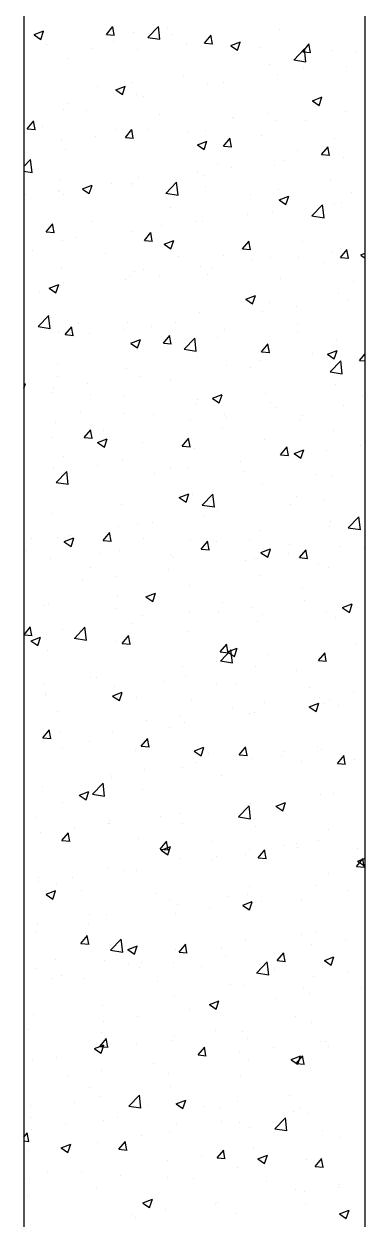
# Model space of a CAD drawing. Header units: millimetres. Extents: x 787 to 8287, y -592 to 17063.
# Drawn here: x 2749.2 to 2768.2, y 9229.9 to 9296.5 of the extents above; entities that cross this region are included whole.
import ezdxf

# ---------------------------------------------------------------- set-up
doc = ezdxf.new("R2010")
doc.units = ezdxf.units.MM
doc.layers.add('COTA', color=241, linetype='Continuous')

msp = doc.modelspace()

# ---------------------------------------------------------------- linework, layer by layer
at = {"layer": 'COTA', "linetype": 'ByBlock'}
for p, q in [((2749.161, 9359.403), (2749.161, 9213.379)), ((2768.161, 9213.379), (2768.161, 9359.403))]:
    msp.add_line(p, q, dxfattribs=at)
at = {"layer": 'COTA', "linetype": 'Continuous'}
for p, q in [((2753.754, 9295.89), (2754.121, 9296.328)), ((2754.193, 9295.847), (2754.105, 9296.324)), ((2756.061, 9295.728), (2756.655, 9296.346)), ((2756.735, 9295.622), (2756.651, 9296.346)), ((2757.149, 9296.236), (2757.149, 9296.236)), ((2763.38, 9296.178), (2763.38, 9296.178)), ((2749.726, 9295.877), (2750.105, 9295.621)), ((2749.729, 9295.883), (2750.263, 9296.088)), ((2750.055, 9295.698), (2750.055, 9295.698)), ((2750.105, 9295.621), (2750.26, 9296.081)), ((2753.754, 9295.889), (2754.209, 9295.85)), ((2754.123, 9295.526), (2754.123, 9295.526)), ((2755.241, 9295.985), (2755.241, 9295.985)), ((2756.059, 9295.733), (2756.736, 9295.628)), ((2757.368, 9295.891), (2757.368, 9295.891)), ((2759.219, 9295.412), (2759.587, 9295.85)), ((2759.468, 9295.641), (2759.468, 9295.641)), ((2759.659, 9295.368), (2759.571, 9295.846)), ((2760.68, 9295.273), (2761.214, 9295.478)), ((2761.056, 9295.011), (2761.211, 9295.471)), ((2750.429, 9295.352), (2750.429, 9295.352)), ((2752.924, 9295.128), (2752.924, 9295.128)), ((2755.51, 9295.07), (2755.51, 9295.07)), ((2758.191, 9295.355), (2758.191, 9295.355)), ((2759.219, 9295.411), (2759.675, 9295.371)), ((2760.677, 9295.266), (2761.056, 9295.011)), ((2762.259, 9295.183), (2762.259, 9295.183)), ((2764.193, 9294.467), (2764.787, 9295.085)), ((2764.685, 9294.934), (2765.052, 9295.371)), ((2764.685, 9294.933), (2765.14, 9294.893)), ((2764.868, 9294.361), (2764.784, 9295.085)), ((2765.124, 9294.89), (2765.036, 9295.368)), ((2766.326, 9295.011), (2766.326, 9295.011)), ((2767.636, 9294.876), (2767.636, 9294.876)), ((2751.661, 9294.582), (2751.661, 9294.582)), ((2762.842, 9294.244), (2762.842, 9294.244)), ((2764.191, 9294.472), (2764.869, 9294.367)), ((2764.75, 9294.496), (2764.75, 9294.496)), ((2767.136, 9294.129), (2767.136, 9294.129)), ((2758.03, 9293.611), (2758.03, 9293.611)), ((2763.288, 9293.641), (2763.288, 9293.641)), ((2764.722, 9293.987), (2764.722, 9293.987)), ((2753.237, 9292.98), (2753.237, 9292.98)), ((2754.275, 9292.809), (2754.654, 9292.553)), ((2754.278, 9292.815), (2754.811, 9293.02)), ((2754.654, 9292.553), (2754.808, 9293.013)), ((2755.144, 9293.231), (2755.144, 9293.231)), ((2759.375, 9293.105), (2759.375, 9293.105)), ((2760.278, 9293.224), (2760.278, 9293.224)), ((2755.417, 9292.533), (2755.417, 9292.533)), ((2755.834, 9292.462), (2755.834, 9292.462)), ((2765.226, 9292.198), (2765.605, 9291.943)), ((2765.229, 9292.205), (2765.762, 9292.41)), ((2765.605, 9291.943), (2765.759, 9292.403)), ((2751.39, 9291.699), (2751.39, 9291.699)), ((2751.569, 9292.046), (2751.569, 9292.046)), ((2752.639, 9291.633), (2752.639, 9291.633)), ((2756.707, 9291.461), (2756.707, 9291.461)), ((2762.745, 9291.49), (2762.745, 9291.49)), ((2765.631, 9291.87), (2765.631, 9291.87)), ((2767.044, 9291.593), (2767.044, 9291.593)), ((2749.346, 9290.636), (2749.713, 9291.074)), ((2749.785, 9290.593), (2749.697, 9291.071)), ((2750.178, 9290.781), (2750.178, 9290.781)), ((2760.775, 9291.289), (2760.775, 9291.289)), ((2760.838, 9291.239), (2760.838, 9291.239)), ((2763.195, 9291.105), (2763.195, 9291.105)), ((2764.842, 9291.117), (2764.842, 9291.117)), ((2749.346, 9290.636), (2749.801, 9290.596)), ((2753.14, 9290.226), (2753.14, 9290.226)), ((2754.246, 9290.609), (2754.246, 9290.609)), ((2754.811, 9290.158), (2755.179, 9290.596)), ((2754.811, 9290.158), (2755.267, 9290.118)), ((2755.25, 9290.115), (2755.162, 9290.593)), ((2756.025, 9290.605), (2756.025, 9290.605)), ((2758.314, 9290.437), (2758.314, 9290.437)), ((2759.283, 9290.568), (2759.283, 9290.568)), ((2760.277, 9289.68), (2760.644, 9290.118)), ((2760.716, 9289.637), (2760.628, 9290.114)), ((2762.381, 9290.265), (2762.381, 9290.265)), ((2751.232, 9289.974), (2751.232, 9289.974)), ((2751.476, 9289.509), (2751.476, 9289.509)), ((2755.325, 9289.997), (2755.325, 9289.997)), ((2758.823, 9289.741), (2759.202, 9289.485)), ((2758.826, 9289.747), (2759.36, 9289.952)), ((2759.202, 9289.485), (2759.357, 9289.946)), ((2760.277, 9289.68), (2760.732, 9289.64)), ((2764.407, 9289.441), (2764.407, 9289.441)), ((2765.742, 9289.202), (2766.11, 9289.64)), ((2766.181, 9289.159), (2766.093, 9289.636)), ((2766.449, 9290.094), (2766.449, 9290.094)), ((2749.161, 9288.536), (2749.532, 9288.924)), ((2749.613, 9288.2), (2749.529, 9288.923)), ((2763.627, 9288.865), (2763.627, 9288.865)), ((2765.742, 9289.201), (2766.198, 9289.162)), ((2766.951, 9289.056), (2766.951, 9289.056)), ((2749.161, 9288.275), (2749.614, 9288.205)), ((2758.833, 9288.234), (2758.833, 9288.234)), ((2759.963, 9288.678), (2759.963, 9288.678)), ((2760.741, 9288.485), (2760.741, 9288.485)), ((2763.102, 9288.568), (2763.102, 9288.568)), ((2751.123, 9287.759), (2751.123, 9287.759)), ((2752.424, 9287.29), (2752.957, 9287.494)), ((2752.8, 9287.027), (2752.954, 9287.488)), ((2754.021, 9287.6), (2754.021, 9287.6)), ((2755.191, 9287.587), (2755.191, 9287.587)), ((2755.232, 9287.46), (2755.232, 9287.46)), ((2755.519, 9287.915), (2755.519, 9287.915)), ((2757.071, 9287.044), (2757.665, 9287.662)), ((2757.746, 9286.938), (2757.661, 9287.662)), ((2759.19, 9288.032), (2759.19, 9288.032)), ((2766.233, 9287.768), (2766.233, 9287.768)), ((2749.227, 9286.969), (2749.227, 9286.969)), ((2751.075, 9287.152), (2751.075, 9287.152)), ((2751.135, 9287.22), (2751.135, 9287.22)), ((2751.383, 9286.972), (2751.383, 9286.972)), ((2752.421, 9287.283), (2752.8, 9287.027)), ((2757.069, 9287.049), (2757.747, 9286.944)), ((2759.259, 9287.416), (2759.259, 9287.416)), ((2761.789, 9287.005), (2761.789, 9287.005)), ((2763.326, 9287.244), (2763.326, 9287.244)), ((2763.375, 9286.679), (2763.908, 9286.884)), ((2763.751, 9286.417), (2763.905, 9286.878)), ((2767.394, 9287.072), (2767.394, 9287.072)), ((2757.345, 9286.242), (2757.345, 9286.242)), ((2763.372, 9286.673), (2763.751, 9286.417)), ((2765.204, 9285.782), (2765.797, 9286.401)), ((2765.878, 9285.677), (2765.794, 9286.401)), ((2766.435, 9286.493), (2766.435, 9286.493)), ((2766.859, 9286.519), (2766.859, 9286.519)), ((2752.901, 9285.479), (2752.901, 9285.479)), ((2758.736, 9285.479), (2758.736, 9285.479)), ((2759.097, 9285.495), (2759.097, 9285.495)), ((2761.622, 9285.859), (2761.622, 9285.859)), ((2763.01, 9286.031), (2763.01, 9286.031)), ((2765.201, 9285.788), (2765.879, 9285.683)), ((2750.403, 9284.905), (2750.77, 9285.342)), ((2750.403, 9284.904), (2750.858, 9284.864)), ((2750.842, 9284.861), (2750.754, 9285.339)), ((2755.139, 9284.924), (2755.139, 9284.924)), ((2755.868, 9284.426), (2756.236, 9284.864)), ((2756.308, 9284.383), (2756.22, 9284.861)), ((2756.829, 9285.228), (2756.829, 9285.228)), ((2751.291, 9284.436), (2751.291, 9284.436)), ((2752.016, 9284.595), (2752.016, 9284.595)), ((2755.868, 9284.426), (2756.324, 9284.386)), ((2756.969, 9284.215), (2757.348, 9283.959)), ((2756.972, 9284.222), (2757.506, 9284.426)), ((2757.348, 9283.959), (2757.503, 9284.42)), ((2761.334, 9283.948), (2761.701, 9284.386)), ((2761.773, 9283.905), (2761.685, 9284.383)), ((2764.699, 9284.338), (2764.699, 9284.338)), ((2749.639, 9283.866), (2749.639, 9283.866)), ((2753.707, 9283.694), (2753.707, 9283.694)), ((2757.775, 9283.522), (2757.775, 9283.522)), ((2760.255, 9283.575), (2760.255, 9283.575)), ((2761.334, 9283.948), (2761.789, 9283.908)), ((2762.917, 9283.495), (2762.917, 9283.495)), ((2764.43, 9283.487), (2764.43, 9283.487)), ((2766.338, 9283.739), (2766.338, 9283.739)), ((2766.766, 9283.983), (2766.766, 9283.983)), ((2766.8, 9283.47), (2767.167, 9283.908)), ((2766.8, 9283.47), (2767.255, 9283.43)), ((2767.239, 9283.427), (2767.151, 9283.904)), ((2767.92, 9283.605), (2768.161, 9283.442)), ((2767.923, 9283.611), (2768.161, 9283.703)), ((2751.246, 9282.842), (2751.246, 9282.842)), ((2755.812, 9282.812), (2755.812, 9282.812)), ((2759.005, 9282.958), (2759.005, 9282.958)), ((2759.618, 9282.854), (2759.618, 9282.854)), ((2761.843, 9283.35), (2761.843, 9283.35)), ((2765.91, 9283.178), (2765.91, 9283.178)), ((2754.824, 9282.223), (2754.824, 9282.223)), ((2755.047, 9282.387), (2755.047, 9282.387)), ((2755.314, 9282.67), (2755.314, 9282.67)), ((2756.732, 9282.474), (2756.732, 9282.474)), ((2759.382, 9282.498), (2759.382, 9282.498)), ((2763.449, 9282.326), (2763.449, 9282.326)), ((2767.517, 9282.155), (2767.517, 9282.155)), ((2750.012, 9281.589), (2750.012, 9281.589)), ((2750.567, 9281.757), (2750.946, 9281.502)), ((2750.57, 9281.764), (2751.103, 9281.969)), ((2750.946, 9281.502), (2751.1, 9281.962)), ((2751.198, 9281.899), (2751.198, 9281.899)), ((2751.368, 9282.05), (2751.368, 9282.05)), ((2766.673, 9281.446), (2766.673, 9281.446)), ((2761.518, 9281.147), (2761.897, 9280.891)), ((2761.521, 9281.154), (2762.054, 9281.358)), ((2761.897, 9280.891), (2762.051, 9281.352)), ((2762.824, 9280.958), (2762.824, 9280.958)), ((2767.219, 9281.113), (2767.219, 9281.113)), ((2749.949, 9279.621), (2750.543, 9280.24)), ((2750.624, 9279.515), (2750.539, 9280.239)), ((2758.912, 9280.422), (2758.912, 9280.422)), ((2762.425, 9280.482), (2762.425, 9280.482)), ((2764.333, 9280.733), (2764.333, 9280.733)), ((2749.947, 9279.626), (2750.624, 9279.521)), ((2751.46, 9279.173), (2751.828, 9279.611)), ((2751.899, 9279.13), (2751.811, 9279.607)), ((2752.191, 9279.82), (2752.191, 9279.82)), ((2754.727, 9279.468), (2754.727, 9279.468)), ((2754.954, 9279.85), (2754.954, 9279.85)), ((2756.259, 9279.648), (2756.259, 9279.648)), ((2757.613, 9279.848), (2757.613, 9279.848)), ((2760.327, 9279.477), (2760.327, 9279.477)), ((2764.385, 9279.791), (2764.385, 9279.791)), ((2751.105, 9279.362), (2751.105, 9279.362)), ((2751.46, 9279.173), (2751.916, 9279.133)), ((2752.82, 9279.217), (2752.82, 9279.217)), ((2755.118, 9278.696), (2755.652, 9278.901)), ((2755.494, 9278.434), (2755.649, 9278.894)), ((2756.926, 9278.695), (2757.293, 9279.133)), ((2757.365, 9278.651), (2757.277, 9279.129)), ((2758.082, 9278.36), (2758.675, 9278.978)), ((2758.756, 9278.254), (2758.672, 9278.978)), ((2759.941, 9279.029), (2759.941, 9279.029)), ((2764.394, 9279.305), (2764.394, 9279.305)), ((2766.581, 9278.909), (2766.581, 9278.909)), ((2755.115, 9278.689), (2755.494, 9278.434)), ((2755.497, 9278.266), (2755.497, 9278.266)), ((2756.926, 9278.694), (2757.381, 9278.655)), ((2758.079, 9278.365), (2758.757, 9278.26)), ((2762.391, 9278.217), (2762.759, 9278.654)), ((2762.391, 9278.216), (2762.847, 9278.176)), ((2762.732, 9278.421), (2762.732, 9278.421)), ((2762.831, 9278.173), (2762.742, 9278.651)), ((2766.069, 9278.086), (2766.602, 9278.29)), ((2766.211, 9278.118), (2766.211, 9278.118)), ((2766.445, 9277.823), (2766.6, 9278.284)), ((2751.053, 9277.503), (2751.053, 9277.503)), ((2758.819, 9277.885), (2758.819, 9277.885)), ((2760.421, 9277.477), (2760.421, 9277.477)), ((2762.328, 9277.728), (2762.328, 9277.728)), ((2765.214, 9278.108), (2765.214, 9278.108)), ((2766.066, 9278.079), (2766.445, 9277.823)), ((2766.214, 9277.098), (2766.807, 9277.717)), ((2766.888, 9276.993), (2766.804, 9277.717)), ((2767.857, 9277.738), (2768.161, 9278.101)), ((2767.857, 9277.738), (2768.161, 9277.711)), ((2751.013, 9276.826), (2751.013, 9276.826)), ((2754.862, 9277.314), (2754.862, 9277.314)), ((2755.608, 9276.843), (2755.608, 9276.843)), ((2761.767, 9277.356), (2761.767, 9277.356)), ((2766.211, 9277.104), (2766.889, 9276.999)), ((2749.161, 9276.409), (2749.249, 9276.443)), ((2749.161, 9276.183), (2749.246, 9276.437)), ((2750.815, 9276.212), (2750.815, 9276.212)), ((2752.723, 9276.463), (2752.723, 9276.463)), ((2757.323, 9276.593), (2757.323, 9276.593)), ((2766.488, 9276.373), (2766.488, 9276.373)), ((2750.707, 9275.927), (2750.707, 9275.927)), ((2752.879, 9275.83), (2752.879, 9275.83)), ((2754.775, 9275.755), (2754.775, 9275.755)), ((2758.843, 9275.583), (2758.843, 9275.583)), ((2759.663, 9275.621), (2760.043, 9275.366)), ((2759.666, 9275.628), (2760.2, 9275.833)), ((2760.043, 9275.366), (2760.197, 9275.826)), ((2762.639, 9275.885), (2762.639, 9275.885)), ((2768.022, 9275.736), (2768.022, 9275.736)), ((2752.314, 9274.903), (2752.314, 9274.903)), ((2758.727, 9275.348), (2758.727, 9275.348)), ((2762.91, 9275.411), (2762.91, 9275.411)), ((2763.21, 9275.102), (2763.21, 9275.102)), ((2766.978, 9275.239), (2766.978, 9275.239)), ((2750.92, 9274.289), (2750.92, 9274.289)), ((2754.769, 9274.777), (2754.769, 9274.777)), ((2756.382, 9274.731), (2756.382, 9274.731)), ((2758.416, 9274.471), (2758.416, 9274.471)), ((2760.324, 9274.722), (2760.324, 9274.722)), ((2760.449, 9274.559), (2760.449, 9274.559)), ((2764.517, 9274.387), (2764.517, 9274.387)), ((2764.677, 9274.689), (2764.677, 9274.689)), ((2750.718, 9273.458), (2750.718, 9273.458)), ((2752.518, 9273.441), (2752.885, 9273.879)), ((2752.957, 9273.398), (2752.869, 9273.876)), ((2753.604, 9273.838), (2753.604, 9273.838)), ((2760.233, 9273.926), (2760.233, 9273.926)), ((2766.395, 9273.836), (2766.395, 9273.836)), ((2752.518, 9273.441), (2752.973, 9273.401)), ((2753.261, 9273.164), (2753.64, 9272.908)), ((2753.264, 9273.17), (2753.798, 9273.375)), ((2753.64, 9272.908), (2753.795, 9273.369)), ((2755.789, 9273.163), (2755.789, 9273.163)), ((2757.983, 9272.963), (2758.35, 9273.401)), ((2757.983, 9272.963), (2758.439, 9272.923)), ((2758.422, 9272.92), (2758.334, 9273.397)), ((2758.634, 9272.812), (2758.634, 9272.812)), ((2762.546, 9273.348), (2762.546, 9273.348)), ((2763.449, 9272.485), (2763.816, 9272.923)), ((2763.888, 9272.442), (2763.8, 9272.919)), ((2767.925, 9272.982), (2767.925, 9272.982)), ((2751.345, 9272.401), (2751.345, 9272.401)), ((2754.676, 9272.24), (2754.676, 9272.24)), ((2763.449, 9272.484), (2763.904, 9272.445)), ((2764.212, 9272.553), (2764.591, 9272.298)), ((2764.215, 9272.56), (2764.748, 9272.765)), ((2764.591, 9272.298), (2764.745, 9272.758)), ((2766.018, 9272.73), (2766.018, 9272.73)), ((2749.191, 9272.053), (2749.191, 9272.053)), ((2750.827, 9271.752), (2750.827, 9271.752)), ((2750.959, 9270.937), (2751.553, 9271.555)), ((2751.634, 9270.831), (2751.55, 9271.555)), ((2753.259, 9271.881), (2753.259, 9271.881)), ((2756.412, 9271.466), (2756.412, 9271.466)), ((2757.327, 9271.709), (2757.327, 9271.709)), ((2758.319, 9271.717), (2758.319, 9271.717)), ((2761.205, 9272.097), (2761.205, 9272.097)), ((2761.394, 9271.538), (2761.394, 9271.538)), ((2750.957, 9270.942), (2751.635, 9270.837)), ((2751.599, 9270.832), (2751.599, 9270.832)), ((2762.454, 9270.811), (2762.454, 9270.811)), ((2765.462, 9271.366), (2765.462, 9271.366)), ((2766.303, 9271.299), (2766.303, 9271.299)), ((2757.812, 9270.102), (2758.346, 9270.307)), ((2758.189, 9269.84), (2758.343, 9270.301)), ((2758.541, 9270.275), (2758.541, 9270.275)), ((2759.092, 9269.676), (2759.685, 9270.294)), ((2759.766, 9269.57), (2759.682, 9270.294)), ((2764.362, 9270.142), (2764.362, 9270.142)), ((2754.584, 9269.704), (2754.584, 9269.704)), ((2757.809, 9270.096), (2758.188, 9269.84)), ((2759.089, 9269.681), (2759.767, 9269.576)), ((2764.013, 9269.725), (2764.013, 9269.725)), ((2765.921, 9269.976), (2765.921, 9269.976)), ((2750.735, 9269.216), (2750.735, 9269.216)), ((2759.201, 9269.091), (2759.201, 9269.091)), ((2759.918, 9269.38), (2759.918, 9269.38)), ((2767.224, 9268.414), (2767.818, 9269.033)), ((2767.898, 9268.309), (2767.814, 9269.033)), ((2753.575, 9267.71), (2753.942, 9268.147)), ((2754.014, 9267.666), (2753.926, 9268.144)), ((2754.407, 9268.46), (2754.407, 9268.46)), ((2755.474, 9268.617), (2755.474, 9268.617)), ((2756.315, 9268.711), (2756.315, 9268.711)), ((2762.361, 9268.275), (2762.361, 9268.275)), ((2766.188, 9268.469), (2766.188, 9268.469)), ((2766.21, 9268.763), (2766.21, 9268.763)), ((2767.222, 9268.42), (2767.899, 9268.315)), ((2749.595, 9267.827), (2749.595, 9267.827)), ((2751.031, 9267.854), (2751.031, 9267.854)), ((2751.407, 9267.638), (2751.786, 9267.382)), ((2751.41, 9267.645), (2751.943, 9267.849)), ((2751.775, 9267.988), (2751.775, 9267.988)), ((2751.786, 9267.382), (2751.941, 9267.843)), ((2753.575, 9267.709), (2754.03, 9267.669)), ((2755.843, 9267.816), (2755.843, 9267.816)), ((2758.449, 9267.738), (2758.449, 9267.738)), ((2759.04, 9267.231), (2759.408, 9267.669)), ((2759.48, 9267.188), (2759.391, 9267.666)), ((2759.911, 9267.644), (2759.911, 9267.644)), ((2761.744, 9267.706), (2761.744, 9267.706)), ((2763.978, 9267.472), (2763.978, 9267.472)), ((2749.314, 9267.136), (2749.314, 9267.136)), ((2753.382, 9266.964), (2753.382, 9266.964)), ((2754.491, 9267.167), (2754.491, 9267.167)), ((2757.3, 9266.944), (2757.3, 9266.944)), ((2759.04, 9267.231), (2759.496, 9267.191)), ((2762.358, 9267.028), (2762.737, 9266.772)), ((2762.361, 9267.034), (2762.894, 9267.239)), ((2762.737, 9266.772), (2762.891, 9267.233)), ((2763.916, 9266.971), (2763.916, 9266.971)), ((2764.506, 9266.753), (2764.873, 9267.191)), ((2764.945, 9266.71), (2764.857, 9267.188)), ((2766.802, 9267.351), (2766.802, 9267.351)), ((2768.046, 9267.3), (2768.046, 9267.3)), ((2750.642, 9266.679), (2750.642, 9266.679)), ((2752.856, 9266.181), (2752.856, 9266.181)), ((2757.45, 9266.792), (2757.45, 9266.792)), ((2761.517, 9266.62), (2761.517, 9266.62)), ((2762.008, 9266.72), (2762.008, 9266.72)), ((2764.506, 9266.753), (2764.961, 9266.713)), ((2765.585, 9266.448), (2765.585, 9266.448)), ((2766.117, 9266.226), (2766.117, 9266.226)), ((2754.31, 9265.706), (2754.31, 9265.706)), ((2757.196, 9266.086), (2757.196, 9266.086)), ((2762.268, 9265.738), (2762.268, 9265.738)), ((2752.403, 9265.455), (2752.403, 9265.455)), ((2758.356, 9265.202), (2758.356, 9265.202)), ((2764.654, 9265.04), (2764.654, 9265.04)), ((2750.549, 9264.142), (2750.549, 9264.142)), ((2754.398, 9264.63), (2754.398, 9264.63)), ((2755.955, 9264.57), (2756.334, 9264.315)), ((2755.958, 9264.577), (2756.492, 9264.782)), ((2756.334, 9264.315), (2756.489, 9264.775)), ((2760.21, 9264.277), (2760.21, 9264.277)), ((2764.797, 9264.345), (2764.797, 9264.345)), ((2766.909, 9263.966), (2767.443, 9264.171)), ((2767.285, 9263.704), (2767.44, 9264.165)), ((2750.259, 9264.114), (2750.259, 9264.114)), ((2754.327, 9263.942), (2754.327, 9263.942)), ((2755.767, 9263.514), (2755.767, 9263.514)), ((2758.395, 9263.771), (2758.395, 9263.771)), ((2760.004, 9263.714), (2760.004, 9263.714)), ((2761.911, 9263.965), (2761.911, 9263.965)), ((2762.462, 9263.599), (2762.462, 9263.599)), ((2766.025, 9263.689), (2766.025, 9263.689)), ((2766.906, 9263.96), (2767.285, 9263.704)), ((2749.167, 9262.456), (2749.534, 9262.894)), ((2749.606, 9262.413), (2749.518, 9262.89)), ((2751.97, 9262.253), (2752.563, 9262.871)), ((2752.644, 9262.147), (2752.56, 9262.871)), ((2755.191, 9263.081), (2755.191, 9263.081)), ((2762.176, 9263.202), (2762.176, 9263.202)), ((2766.53, 9263.427), (2766.53, 9263.427)), ((2749.167, 9262.456), (2749.622, 9262.416)), ((2749.556, 9262.119), (2750.089, 9262.324)), ((2749.932, 9261.857), (2750.086, 9262.317)), ((2750.398, 9262.45), (2750.398, 9262.45)), ((2751.323, 9262.751), (2751.323, 9262.751)), ((2751.967, 9262.258), (2752.645, 9262.153)), ((2752.306, 9262.701), (2752.306, 9262.701)), ((2754.632, 9261.978), (2755, 9262.416)), ((2755.071, 9261.935), (2754.983, 9262.412)), ((2758.263, 9262.665), (2758.263, 9262.665)), ((2749.553, 9262.112), (2749.932, 9261.857)), ((2750.457, 9261.606), (2750.457, 9261.606)), ((2754.306, 9262.094), (2754.306, 9262.094)), ((2754.632, 9261.977), (2755.088, 9261.938)), ((2760.098, 9261.5), (2760.465, 9261.937)), ((2760.098, 9261.499), (2760.553, 9261.459)), ((2760.102, 9260.992), (2760.696, 9261.61)), ((2760.537, 9261.456), (2760.449, 9261.934)), ((2760.504, 9261.502), (2760.883, 9261.247)), ((2760.507, 9261.509), (2761.04, 9261.714)), ((2760.776, 9260.886), (2760.692, 9261.61)), ((2760.883, 9261.247), (2761.037, 9261.707)), ((2767.605, 9261.973), (2767.605, 9261.973)), ((2759.907, 9260.96), (2759.907, 9260.96)), ((2760.1, 9260.997), (2760.777, 9260.892)), ((2762.793, 9261.34), (2762.793, 9261.34)), ((2765.563, 9261.021), (2765.931, 9261.459)), ((2765.563, 9261.021), (2766.019, 9260.981)), ((2766.002, 9260.978), (2765.914, 9261.456)), ((2765.932, 9261.153), (2765.932, 9261.153)), ((2757.999, 9260.709), (2757.999, 9260.709)), ((2762.083, 9260.665), (2762.083, 9260.665)), ((2764.34, 9260.493), (2764.34, 9260.493)), ((2750.301, 9259.695), (2750.301, 9259.695)), ((2752.843, 9260.049), (2752.843, 9260.049)), ((2753.187, 9260.075), (2753.187, 9260.075)), ((2754.213, 9259.557), (2754.213, 9259.557)), ((2756.911, 9259.877), (2756.911, 9259.877)), ((2758.171, 9260.128), (2758.171, 9260.128)), ((2759.896, 9259.73), (2759.896, 9259.73)), ((2760.978, 9259.705), (2760.978, 9259.705)), ((2765.046, 9259.533), (2765.046, 9259.533)), ((2750.364, 9259.069), (2750.364, 9259.069)), ((2750.382, 9259.197), (2750.382, 9259.197)), ((2754.101, 9259.045), (2754.48, 9258.789)), ((2754.104, 9259.051), (2754.638, 9259.256)), ((2754.45, 9259.025), (2754.45, 9259.025)), ((2754.48, 9258.789), (2754.635, 9259.249)), ((2755.452, 9258.968), (2755.452, 9258.968)), ((2758.517, 9258.853), (2758.517, 9258.853)), ((2765.601, 9258.968), (2765.601, 9258.968)), ((2766.166, 9258.82), (2766.166, 9258.82)), ((2767.508, 9259.219), (2767.508, 9259.219)), ((2751.008, 9258.205), (2751.008, 9258.205)), ((2760.788, 9258.334), (2760.788, 9258.334)), ((2762.585, 9258.681), (2762.585, 9258.681)), ((2765.052, 9258.434), (2765.431, 9258.179)), ((2765.055, 9258.441), (2765.589, 9258.646)), ((2765.431, 9258.179), (2765.586, 9258.639)), ((2765.839, 9258.616), (2765.839, 9258.616)), ((2766.653, 9258.509), (2766.653, 9258.509)), ((2755.995, 9257.703), (2755.995, 9257.703)), ((2757.902, 9257.954), (2757.902, 9257.954)), ((2758.078, 9257.592), (2758.078, 9257.592)), ((2761.722, 9258.057), (2761.722, 9258.057)), ((2761.99, 9258.128), (2761.99, 9258.128)), ((2750.224, 9256.724), (2750.591, 9257.162)), ((2750.663, 9256.681), (2750.575, 9257.159)), ((2751.182, 9257.07), (2751.182, 9257.07)), ((2754.12, 9257.02), (2754.12, 9257.02)), ((2757.278, 9257.295), (2757.278, 9257.295)), ((2750.224, 9256.724), (2750.679, 9256.684)), ((2750.271, 9256.533), (2750.271, 9256.533)), ((2751.327, 9256.175), (2751.327, 9256.175)), ((2752.834, 9256.532), (2752.834, 9256.532)), ((2755.689, 9256.246), (2756.057, 9256.684)), ((2755.689, 9256.246), (2756.145, 9256.206)), ((2756.129, 9256.203), (2756.041, 9256.68)), ((2758.653, 9255.983), (2759.186, 9256.188)), ((2759.029, 9255.721), (2759.183, 9256.181)), ((2761.155, 9255.768), (2761.522, 9256.206)), ((2761.594, 9255.725), (2761.506, 9256.202)), ((2765.504, 9256.214), (2765.504, 9256.214)), ((2755.395, 9256.003), (2755.395, 9256.003)), ((2758.65, 9255.977), (2759.029, 9255.721)), ((2759.462, 9255.832), (2759.462, 9255.832)), ((2761.155, 9255.768), (2761.61, 9255.728)), ((2761.898, 9255.592), (2761.898, 9255.592)), ((2763.53, 9255.66), (2763.53, 9255.66)), ((2763.596, 9255.963), (2763.596, 9255.963)), ((2765.747, 9256.079), (2765.747, 9256.079)), ((2766.621, 9255.29), (2766.988, 9255.728)), ((2767.06, 9255.246), (2766.972, 9255.724)), ((2767.598, 9255.488), (2767.598, 9255.488)), ((2755.898, 9254.949), (2755.898, 9254.949)), ((2757.985, 9255.055), (2757.985, 9255.055)), ((2758.784, 9255.329), (2758.784, 9255.329)), ((2764.632, 9255.391), (2764.632, 9255.391)), ((2766.621, 9255.289), (2767.076, 9255.25)), ((2752.98, 9253.569), (2753.573, 9254.187)), ((2753.654, 9253.463), (2753.57, 9254.187)), ((2753.99, 9254.698), (2753.99, 9254.698)), ((2754.028, 9254.484), (2754.028, 9254.484)), ((2760.188, 9254.628), (2760.188, 9254.628)), ((2749.178, 9254.064), (2749.178, 9254.064)), ((2750.179, 9253.996), (2750.179, 9253.996)), ((2752.247, 9253.519), (2752.626, 9253.263)), ((2752.25, 9253.525), (2752.784, 9253.73)), ((2752.626, 9253.263), (2752.781, 9253.724)), ((2752.977, 9253.574), (2753.655, 9253.469)), ((2755.744, 9253.865), (2755.744, 9253.865)), ((2765.654, 9253.543), (2765.654, 9253.543)), ((2766.385, 9253.588), (2766.385, 9253.588)), ((2751.3, 9253.102), (2751.3, 9253.102)), ((2761.112, 9252.308), (2761.706, 9252.926)), ((2761.591, 9252.957), (2761.591, 9252.957)), ((2761.787, 9252.202), (2761.702, 9252.926)), ((2761.805, 9253.055), (2761.805, 9253.055)), ((2763.198, 9252.909), (2763.577, 9252.653)), ((2763.201, 9252.915), (2763.735, 9253.12)), ((2763.499, 9253.208), (2763.499, 9253.208)), ((2763.577, 9252.653), (2763.732, 9253.113)), ((2749.843, 9252.281), (2749.843, 9252.281)), ((2756.779, 9252.324), (2756.779, 9252.324)), ((2757.893, 9252.518), (2757.893, 9252.518)), ((2761.11, 9252.313), (2761.787, 9252.208)), ((2751.986, 9251.692), (2751.986, 9251.692)), ((2753.893, 9251.944), (2753.893, 9251.944)), ((2753.911, 9252.11), (2753.911, 9252.11)), ((2753.935, 9251.947), (2753.935, 9251.947)), ((2757.979, 9251.938), (2757.979, 9251.938)), ((2762.046, 9251.766), (2762.046, 9251.766)), ((2766.114, 9251.594), (2766.114, 9251.594)), ((2750.086, 9251.459), (2750.086, 9251.459)), ((2751.281, 9250.993), (2751.649, 9251.43)), ((2751.281, 9250.992), (2751.737, 9250.952)), ((2751.45, 9251.258), (2751.45, 9251.258)), ((2751.72, 9250.949), (2751.632, 9251.427)), ((2755.518, 9251.086), (2755.518, 9251.086)), ((2756.747, 9250.514), (2757.114, 9250.952)), ((2757.186, 9250.471), (2757.098, 9250.949)), ((2759.585, 9250.914), (2759.585, 9250.914)), ((2764.317, 9250.844), (2764.317, 9250.844)), ((2765.561, 9251.006), (2765.561, 9251.006)), ((2756.747, 9250.514), (2757.202, 9250.474)), ((2756.796, 9250.451), (2757.175, 9250.195)), ((2756.799, 9250.457), (2757.332, 9250.662)), ((2757.175, 9250.195), (2757.329, 9250.656)), ((2761.494, 9250.203), (2761.494, 9250.203)), ((2761.712, 9250.518), (2761.712, 9250.518)), ((2762.212, 9250.036), (2762.58, 9250.474)), ((2762.651, 9249.993), (2762.563, 9250.471)), ((2763.653, 9250.742), (2763.653, 9250.742)), ((2764.38, 9250.583), (2764.38, 9250.583)), ((2767.721, 9250.57), (2767.721, 9250.57)), ((2757.8, 9249.982), (2757.8, 9249.982)), ((2759.587, 9249.952), (2759.587, 9249.952)), ((2759.873, 9250.081), (2759.873, 9250.081)), ((2762.212, 9250.036), (2762.668, 9249.996)), ((2767.678, 9249.558), (2768.045, 9249.996)), ((2767.678, 9249.558), (2768.133, 9249.518)), ((2767.747, 9249.841), (2768.126, 9249.585)), ((2767.75, 9249.847), (2768.161, 9250.005)), ((2768.117, 9249.515), (2768.029, 9249.992)), ((2768.126, 9249.585), (2768.161, 9249.69)), ((2749.993, 9248.923), (2749.993, 9248.923)), ((2751.889, 9248.938), (2751.889, 9248.938)), ((2753.842, 9249.41), (2753.842, 9249.41)), ((2754.774, 9249.318), (2754.774, 9249.318)), ((2755.43, 9249.319), (2755.43, 9249.319)), ((2766.143, 9249.171), (2766.143, 9249.171)), ((2749.981, 9248.687), (2749.981, 9248.687)), ((2750.396, 9248), (2750.93, 9248.205)), ((2750.772, 9247.738), (2750.927, 9248.198)), ((2750.986, 9248.556), (2750.986, 9248.556)), ((2752.395, 9248.236), (2752.395, 9248.236)), ((2761.699, 9248.408), (2761.699, 9248.408)), ((2765.469, 9248.469), (2765.469, 9248.469)), ((2767.188, 9248.211), (2767.188, 9248.211)), ((2750.393, 9247.993), (2750.772, 9247.738)), ((2756.463, 9248.064), (2756.463, 9248.064)), ((2757.255, 9247.645), (2757.255, 9247.645)), ((2760.53, 9247.893), (2760.53, 9247.893)), ((2761.347, 9247.389), (2761.881, 9247.594)), ((2761.62, 9247.982), (2761.62, 9247.982)), ((2761.723, 9247.127), (2761.878, 9247.588)), ((2762.376, 9247.577), (2762.376, 9247.577)), ((2764.598, 9247.721), (2764.598, 9247.721)), ((2752.811, 9246.883), (2752.811, 9246.883)), ((2753.75, 9246.874), (2753.75, 9246.874)), ((2757.582, 9246.946), (2757.582, 9246.946)), ((2757.707, 9247.445), (2757.707, 9247.445)), ((2759.49, 9247.197), (2759.49, 9247.197)), ((2761.344, 9247.383), (2761.723, 9247.127)), ((2749.901, 9246.386), (2749.901, 9246.386)), ((2752.77, 9246.313), (2752.77, 9246.313)), ((2749.884, 9245.933), (2749.884, 9245.933)), ((2752.339, 9245.261), (2752.706, 9245.699)), ((2752.778, 9245.218), (2752.69, 9245.695)), ((2753.99, 9244.885), (2754.584, 9245.503)), ((2754.664, 9244.779), (2754.58, 9245.503)), ((2764.609, 9245.742), (2764.609, 9245.742)), ((2765.376, 9245.933), (2765.376, 9245.933)), ((2752.338, 9245.26), (2752.794, 9245.221)), ((2753.988, 9244.89), (2754.665, 9244.785)), ((2754.942, 9244.925), (2755.321, 9244.67)), ((2754.945, 9244.932), (2755.478, 9245.137)), ((2755.321, 9244.67), (2755.475, 9245.13)), ((2757.615, 9244.908), (2757.615, 9244.908)), ((2757.804, 9244.783), (2758.171, 9245.221)), ((2758.243, 9244.739), (2758.155, 9245.217)), ((2760.166, 9244.979), (2760.166, 9244.979)), ((2761.527, 9245.445), (2761.527, 9245.445)), ((2765.184, 9245.206), (2765.184, 9245.206)), ((2767.091, 9245.457), (2767.091, 9245.457)), ((2750.911, 9244.342), (2750.911, 9244.342)), ((2753.657, 9244.337), (2753.657, 9244.337)), ((2754.979, 9244.171), (2754.979, 9244.171)), ((2755.722, 9244.216), (2755.722, 9244.216)), ((2757.485, 9244.192), (2757.485, 9244.192)), ((2757.804, 9244.782), (2758.259, 9244.742)), ((2760.371, 9244.572), (2760.371, 9244.572)), ((2762.123, 9243.623), (2762.716, 9244.242)), ((2762.797, 9243.518), (2762.713, 9244.242)), ((2763.27, 9244.305), (2763.637, 9244.742)), ((2763.27, 9244.304), (2763.725, 9244.264)), ((2763.709, 9244.261), (2763.621, 9244.739)), ((2765.893, 9244.315), (2766.272, 9244.059)), ((2765.896, 9244.322), (2766.429, 9244.526)), ((2766.272, 9244.059), (2766.426, 9244.52)), ((2749.808, 9243.849), (2749.808, 9243.849)), ((2755.578, 9243.941), (2755.578, 9243.941)), ((2759.046, 9243.999), (2759.046, 9243.999)), ((2762.12, 9243.629), (2762.798, 9243.524)), ((2763.114, 9243.827), (2763.114, 9243.827)), ((2767.182, 9243.655), (2767.182, 9243.655)), ((2750.765, 9243.307), (2750.765, 9243.307)), ((2751.278, 9243.453), (2751.278, 9243.453)), ((2752.518, 9243.319), (2752.518, 9243.319)), ((2756.585, 9243.147), (2756.585, 9243.147)), ((2760.653, 9242.975), (2760.653, 9242.975)), ((2761.434, 9242.908), (2761.434, 9242.908)), ((2765.283, 9243.396), (2765.283, 9243.396)), ((2757.522, 9242.372), (2757.522, 9242.372)), ((2763.179, 9242.2), (2763.179, 9242.2)), ((2764.721, 9242.803), (2764.721, 9242.803)), ((2765.087, 9242.451), (2765.087, 9242.451)), ((2767.973, 9242.831), (2767.973, 9242.831)), ((2753.564, 9241.8), (2753.564, 9241.8)), ((2758.367, 9241.567), (2758.367, 9241.567)), ((2759.49, 9241.857), (2759.869, 9241.602)), ((2759.493, 9241.864), (2760.027, 9242.069)), ((2759.869, 9241.602), (2760.024, 9242.062)), ((2749.715, 9241.313), (2749.715, 9241.313)), ((2753.573, 9240.935), (2753.573, 9240.935)), ((2755.481, 9241.187), (2755.481, 9241.187)), ((2764.295, 9241.195), (2764.295, 9241.195)), ((2765.191, 9240.859), (2765.191, 9240.859)), ((2749.395, 9240.469), (2749.395, 9240.469)), ((2753.463, 9240.297), (2753.463, 9240.297)), ((2759.851, 9240.432), (2759.851, 9240.432)), ((2761.342, 9240.372), (2761.342, 9240.372)), ((2753.091, 9239.406), (2753.624, 9239.611)), ((2753.396, 9239.529), (2753.763, 9239.967)), ((2753.396, 9239.529), (2753.851, 9239.489)), ((2753.467, 9239.144), (2753.621, 9239.604)), ((2753.835, 9239.486), (2753.747, 9239.964)), ((2755.407, 9239.669), (2755.407, 9239.669)), ((2757.429, 9239.835), (2757.429, 9239.835)), ((2757.53, 9240.125), (2757.53, 9240.125)), ((2761.598, 9239.954), (2761.598, 9239.954)), ((2765.666, 9239.782), (2765.666, 9239.782)), ((2765.968, 9239.826), (2765.968, 9239.826)), ((2766.121, 9239.522), (2766.121, 9239.522)), ((2750.963, 9238.907), (2750.963, 9238.907)), ((2753.088, 9239.4), (2753.467, 9239.144)), ((2753.472, 9239.264), (2753.472, 9239.264)), ((2758.861, 9239.051), (2759.229, 9239.489)), ((2758.861, 9239.051), (2759.317, 9239.011)), ((2759.3, 9239.008), (2759.212, 9239.485)), ((2761.174, 9239.195), (2761.174, 9239.195)), ((2763.082, 9239.446), (2763.082, 9239.446)), ((2764.041, 9238.796), (2764.575, 9239.001)), ((2764.327, 9238.573), (2764.694, 9239.011)), ((2764.418, 9238.534), (2764.572, 9238.994)), ((2764.766, 9238.53), (2764.678, 9239.007)), ((2749.623, 9238.776), (2749.623, 9238.776)), ((2753.476, 9238.181), (2753.476, 9238.181)), ((2756.362, 9238.561), (2756.362, 9238.561)), ((2761.677, 9238.759), (2761.677, 9238.759)), ((2764.038, 9238.789), (2764.418, 9238.534)), ((2764.327, 9238.572), (2764.782, 9238.533)), ((2765.098, 9238.323), (2765.098, 9238.323)), ((2751.569, 9237.93), (2751.569, 9237.93)), ((2757.233, 9237.996), (2757.233, 9237.996)), ((2761.249, 9237.835), (2761.249, 9237.835)), ((2752.789, 9237.233), (2752.789, 9237.233)), ((2757.337, 9237.298), (2757.337, 9237.298)), ((2749.53, 9236.239), (2749.53, 9236.239)), ((2751.979, 9236.403), (2751.979, 9236.403)), ((2753.379, 9236.727), (2753.379, 9236.727)), ((2754.998, 9236.206), (2755.676, 9236.101)), ((2755, 9236.201), (2755.594, 9236.819)), ((2755.675, 9236.095), (2755.591, 9236.819)), ((2756.047, 9236.232), (2756.047, 9236.232)), ((2757.636, 9236.332), (2758.015, 9236.076)), ((2757.639, 9236.338), (2758.172, 9236.543)), ((2758.015, 9236.076), (2758.17, 9236.537)), ((2759.17, 9236.189), (2759.17, 9236.189)), ((2761.077, 9236.44), (2761.077, 9236.44)), ((2763.963, 9236.82), (2763.963, 9236.82)), ((2749.518, 9235.552), (2749.518, 9235.552)), ((2754.357, 9235.556), (2754.357, 9235.556)), ((2760.114, 9236.06), (2760.114, 9236.06)), ((2763.133, 9234.939), (2763.726, 9235.558)), ((2763.807, 9234.834), (2763.723, 9235.558)), ((2764.182, 9235.888), (2764.182, 9235.888)), ((2764.587, 9236.092), (2764.587, 9236.092)), ((2765.005, 9235.786), (2765.005, 9235.786)), ((2749.564, 9234.925), (2749.564, 9234.925)), ((2751.472, 9235.176), (2751.472, 9235.176)), ((2753.586, 9235.38), (2753.586, 9235.38)), ((2757.653, 9235.208), (2757.653, 9235.208)), ((2760.143, 9235.33), (2760.143, 9235.33)), ((2761.156, 9235.298), (2761.156, 9235.298)), ((2761.721, 9235.036), (2761.721, 9235.036)), ((2763.13, 9234.945), (2763.808, 9234.84)), ((2765.789, 9234.864), (2765.789, 9234.864)), ((2749.161, 9234.482), (2749.355, 9234.713)), ((2749.161, 9234.26), (2749.443, 9234.235)), ((2749.427, 9234.232), (2749.339, 9234.71)), ((2753.286, 9234.191), (2753.286, 9234.191)), ((2754.453, 9233.797), (2754.82, 9234.235)), ((2754.892, 9233.754), (2754.804, 9234.232)), ((2755.699, 9234.567), (2755.699, 9234.567)), ((2757.244, 9234.762), (2757.244, 9234.762)), ((2766.771, 9234.448), (2766.771, 9234.448)), ((2749.437, 9233.703), (2749.437, 9233.703)), ((2751.233, 9233.874), (2751.613, 9233.618)), ((2751.236, 9233.881), (2751.77, 9234.085)), ((2751.255, 9233.804), (2751.255, 9233.804)), ((2751.613, 9233.618), (2751.767, 9234.079)), ((2754.453, 9233.797), (2754.909, 9233.757)), ((2759.919, 9233.319), (2760.286, 9233.757)), ((2760.358, 9233.276), (2760.27, 9233.754)), ((2761.959, 9233.815), (2761.959, 9233.815)), ((2757.165, 9233.184), (2757.165, 9233.184)), ((2759.073, 9233.435), (2759.073, 9233.435)), ((2759.919, 9233.319), (2760.374, 9233.279)), ((2762.184, 9233.264), (2762.563, 9233.008)), ((2762.187, 9233.27), (2762.721, 9233.475)), ((2762.563, 9233.008), (2762.718, 9233.469)), ((2764.913, 9233.25), (2764.913, 9233.25)), ((2765.384, 9232.841), (2765.752, 9233.279)), ((2765.823, 9232.798), (2765.735, 9233.275)), ((2750.463, 9232.53), (2750.463, 9232.53)), ((2752.353, 9232.55), (2752.353, 9232.55)), ((2754.531, 9232.358), (2754.531, 9232.358)), ((2757.151, 9232.225), (2757.151, 9232.225)), ((2758.598, 9232.186), (2758.598, 9232.186)), ((2761.064, 9232.762), (2761.064, 9232.762)), ((2765.384, 9232.841), (2765.84, 9232.801)), ((2749.467, 9232.17), (2749.467, 9232.17)), ((2753.194, 9231.654), (2753.194, 9231.654)), ((2762.666, 9232.015), (2762.666, 9232.015)), ((2764.272, 9231.546), (2764.272, 9231.546)), ((2766.674, 9231.694), (2766.674, 9231.694)), ((2766.734, 9231.843), (2766.734, 9231.843)), ((2749.345, 9231.166), (2749.345, 9231.166)), ((2755.785, 9230.813), (2756.318, 9231.017)), ((2756.161, 9230.55), (2756.316, 9231.011)), ((2764.767, 9231.443), (2764.767, 9231.443)), ((2755.782, 9230.806), (2756.161, 9230.55)), ((2757.068, 9230.43), (2757.068, 9230.43)), ((2759.828, 9230.783), (2759.828, 9230.783)), ((2759.954, 9230.81), (2759.954, 9230.81)), ((2760.971, 9230.225), (2760.971, 9230.225)), ((2764.82, 9230.713), (2764.82, 9230.713)), ((2766.733, 9230.196), (2767.112, 9229.94)), ((2766.736, 9230.202), (2767.269, 9230.407)), ((2767.112, 9229.94), (2767.266, 9230.401)), ((2755.161, 9230.178), (2755.161, 9230.178)), ((2755.385, 9230.02), (2755.385, 9230.02))]:
    msp.add_line(p, q, dxfattribs=at)

doc.saveas('drawing.dxf')
